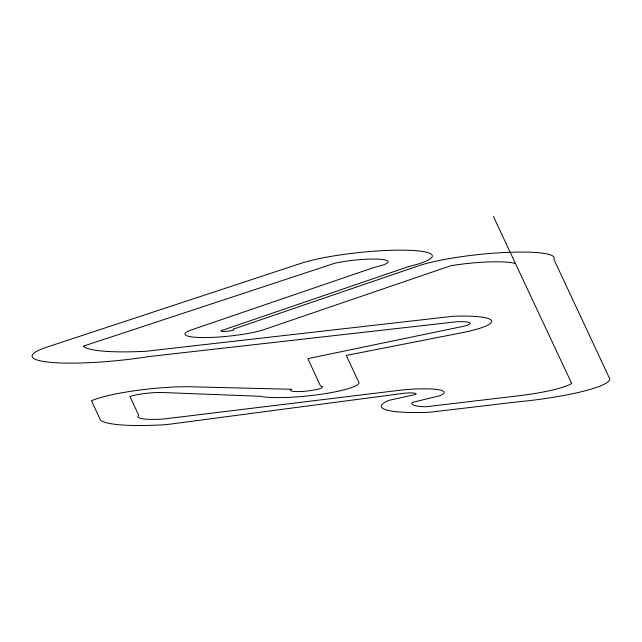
<?xml version="1.0" encoding="UTF-8"?>
<svg xmlns="http://www.w3.org/2000/svg" width="642" height="642" viewBox="0 0 642 642"><rect width="100%" height="100%" fill="white"/><g stroke="black" fill="none" stroke-linecap="round" stroke-linejoin="round"><path stroke-width="0.96" d="M493.417 216.482L571.669 383.459A63.333 9.582 -6 0 1 514.033 396.331L425.718 406.787A41.224 6.235 -6 0 1 412.397 402.414L440.324 395.6A44.908 6.789 -6 0 0 403.192 389.846L163.927 418.977A33.256 5.032 -6 0 1 138.808 415.47L129.877 396.411A22.301 3.371 -6 0 1 163.846 392.575L260.275 396.291A52.187 7.897 -6 0 0 321.899 394.14A52.187 7.897 -6 0 0 358.549 381.725L346.231 355.435L462.746 332.572A65.171 9.855 -6 0 0 491.443 320.551A65.171 9.855 -6 0 0 453.356 316.241L146.352 351.238A93.114 14.084 -6 0 1 83.308 346.166L335.1 263.148A33.344 5.04 -6 0 1 381.525 259.4A33.344 5.04 -6 0 1 374.864 267.184L190.794 330.124A43.447 6.572 -6 0 0 206.507 337.54A43.447 6.572 -6 0 0 265.563 329.073L450.941 265.684A50.036 7.568 -6 0 1 515.486 263.565M408.649 266.574L223.28 329.964A6.42 0.971 -6 0 0 222.317 331.384A6.42 0.971 -6 0 0 230.855 330.75A6.42 0.971 -6 0 0 233.086 329.234L417.148 266.294A74.271 11.235 -6 0 1 503.705 252.547L518.736 252.065A74.271 11.235 -6 0 1 553.853 259.224L609.9 379.141A88.997 13.466 -6 0 1 516.666 401.956L430.028 412.212A77.546 11.733 -6 0 1 388.867 400.359L415.839 394.429A13.033 1.974 -6 0 0 404.749 393.169L166.559 424.603A89.768 13.578 -6 0 1 100.377 419.82L91.445 400.76A65.396 9.895 -6 0 1 189.23 386.733L291.677 389.293A16.042 2.424 -6 0 0 307.646 390.97A16.042 2.424 -6 0 0 320.518 386.027L307.863 358.629L460.129 326.987A20.103 3.041 -6 0 0 470.04 322.966A20.103 3.041 -6 0 0 455.972 321.835L148.848 356.575A87.513 13.241 -6 0 1 49.707 362.273A87.513 13.241 -6 0 1 48.511 346.592L301.732 263.1A72.193 10.922 -6 0 1 408.095 250.252A72.193 10.922 -6 0 1 408.649 266.574"/></g></svg>
